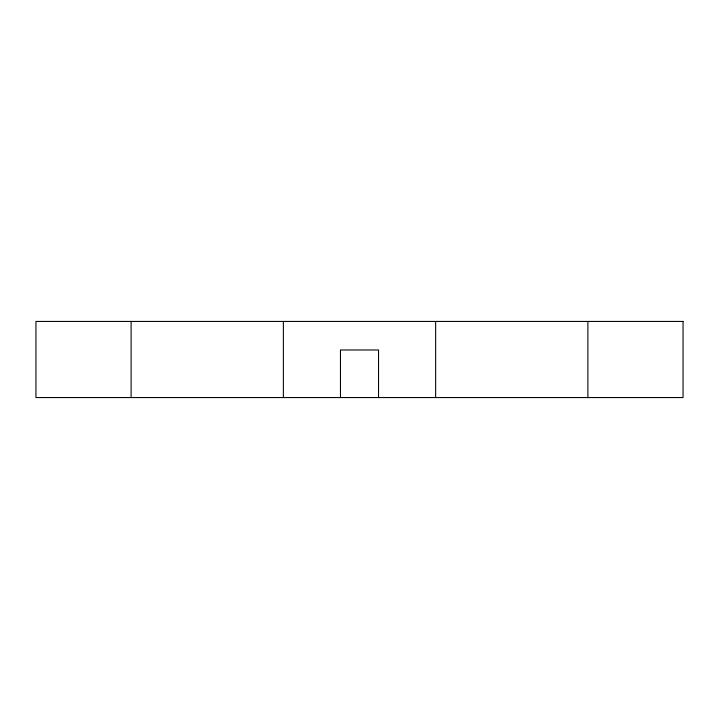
<?xml version="1.0" encoding="UTF-8"?>
<svg xmlns="http://www.w3.org/2000/svg" width="719" height="719" viewBox="0 0 719 719"><rect width="100%" height="100%" fill="white"/><g stroke="black" fill="none" stroke-linecap="round" stroke-linejoin="round"><path stroke-width="1.08" d="M587.89 321.438L587.89 397.562M435.633 321.438L435.633 397.562M378.536 397.562L378.536 349.982L340.464 349.982L340.464 397.562M283.367 321.438L283.367 397.562M131.11 321.438L131.11 397.562M683.05 321.438L35.95 321.438L35.95 397.562L683.05 397.562L683.05 321.438"/></g></svg>
